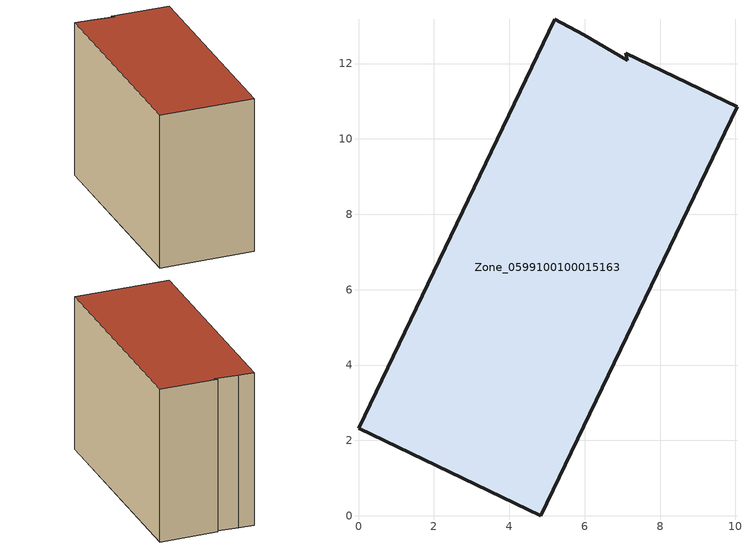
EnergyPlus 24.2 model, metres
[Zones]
Zone_0599100100015163
 floor ground (C_G): 5.2,13.18 5.98,12.76 7.14,12.09 7.09,12.27 10.04,10.86 4.84,0 0,2.32 z0
 wall outside (C_F): 10.04,10.86 7.09,12.27 7.14,12.09 5.98,12.76 5.2,13.18 0,2.32 4.84,0 10.04,10.86 z0:8.95
 roof outside (C_R): 5.98,12.76 5.2,13.18 0,2.32 4.84,0 10.04,10.86 7.09,12.27 7.14,12.09 z8.95
[BUILDING]
Pand.0599100100015163: North Axis=0; Terrain=City; Loads Convergence Tolerance Value=0.04; Temperature Convergence Tolerance Value=0.4; Solar Distribution=FullExterior; Maximum Number of Warmup Days=25; Minimum Number of Warmup Days=1
[Site:Location]
Rotterdam.The.Hague.AP_ZH_NLD Design_Conditions: Latitude=51.96; Longitude=4.45; Time Zone=1; Elevation=-4.5
[SITE:GROUNDTEMPERATURE:BUILDINGSURFACE]
18, 18, 18, 18, 18, 18, 18, 18, 18, 18, 18, 18
[MATERIAL] Thermal Absorptance=0.9; Solar Absorptance=0.7; Visible Absorptance=0.7
Name | Roughness | Thickness | Conductivity | Density | Specific Heat
G.TI.2015-2018 | MediumSmooth | 0.15 | 0.0428571 | 540 | 1210
F.TI.2015-2018 | Rough | 0.3 | 0.0666667 | 1920 | 840
R.TI.2015-2018 | MediumRough | 0.2 | 0.0333333 | 1500 | 1000
[CONSTRUCTION]
C_G: G.TI.2015-2018
C_F: F.TI.2015-2018
C_R: R.TI.2015-2018
[ZONE]
Zone_0599100100015163: Type=1; Multiplier=1; Ceiling Height=Autocalculate; Volume=Autocalculate; Floor Area=autocalculate; Part of Total Floor Area=Yes
[ZONEINFILTRATION:DESIGNFLOWRATE]
Infil_Zone_0599100100015163: Zone or ZoneList or Space or SpaceList=Zone_0599100100015163; Schedule=AlwaysOn; Design Flow Rate Calculation Method=Flow/Area; Flow Rate per Floor Area=0.0015; Constant Term Coefficient=1; Temperature Term Coefficient=0; Velocity Term Coefficient=0; Velocity Squared Term Coefficient=0
[HVACTEMPLATE:ZONE:IDEALLOADSAIRSYSTEM]
Zone_0599100100015163: Maximum Heating Supply Air Temperature=50; Minimum Cooling Supply Air Temperature=13; Maximum Heating Supply Air Humidity Ratio=0.0156; Minimum Cooling Supply Air Humidity Ratio=0.0077; Heating Limit=NoLimit; Cooling Limit=NoLimit; Dehumidification Control Type=ConstantSensibleHeatRatio; Cooling Sensible Heat Ratio=0.7; Dehumidification Setpoint=60; Humidification Control Type=None; Humidification Setpoint=30; Outdoor Air Method=None; Outdoor Air Flow Rate per Person=0.00944; Outdoor Air Flow Rate per Zone Floor Area=0; Outdoor Air Flow Rate per Zone=0; Demand Controlled Ventilation Type=None; Outdoor Air Economizer Type=NoEconomizer; Heat Recovery Type=None; Sensible Heat Recovery Effectiveness=0.7; Latent Heat Recovery Effectiveness=0.65
[ZONECONTROL:THERMOSTAT]
ThermostatControl_Zone_0599100100015163: Zone or ZoneList=Zone_0599100100015163; Control Type Schedule=DualSetpointControlType; Control 1=Thermostat_Zone_0599100100015163; Temperature Difference Between Cutout And Setpoint=0
[THERMOSTATSETPOINT:DUALSETPOINT]
Thermostat_Zone_0599100100015163: Heating Setpoint Temperature Schedule=HeatingSetpoint_Zone_0599100100015163; Cooling Setpoint Temperature Schedule=CoolingSetpoint_Zone_0599100100015163
[SCHEDULE:COMPACT]
HeatingSetpoint_Zone_0599100100015163: Through: 12/31, For: AllDays, Until: 24:00, 21
CoolingSetpoint_Zone_0599100100015163: Through: 12/31, For: AllDays, Until: 24:00, 24
DualSetpointControlType: Through: 12/31, For: AllDays, Until: 24:00, 4
AlwaysOn: Through: 12/31, For: AllDays, Until: 24:00, 1
